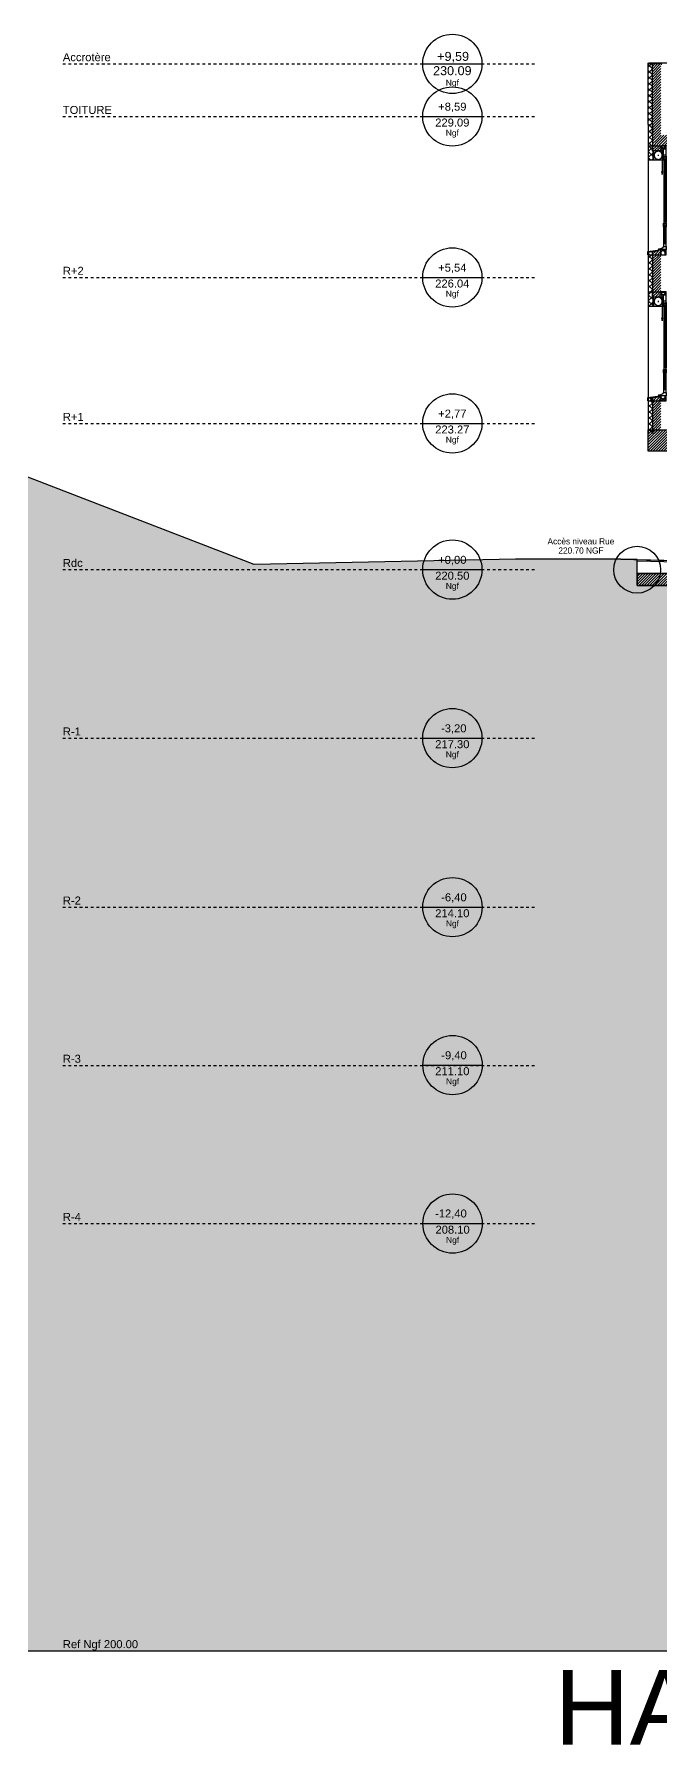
# Model space of a CAD drawing. Header units: centimetres. Extents: x -35664 to 50682, y -23001 to 23705.
# Drawn here: x 1732 to 2920, y -23001 to -19757 of the extents above; entities that cross this region are included whole.
import ezdxf

# ---------------------------------------------------------------- set-up
doc = ezdxf.new("R2010")
doc.units = ezdxf.units.CM
doc.linetypes.add('VW-01', pattern=[0.41656, 0.20828, -0.20828])
doc.linetypes.add('VW-02', pattern=[0.69435, 0.48607, -0.20828])
for name, color, linetype in [('B GÈnÈral_Hatch', 252, 'Continuous'), ('B Général', 252, 'Continuous'), ('C ANNOTATIONS-cotation', 252, 'Continuous'), ('C ANNOTATIONS-niveaux', 252, 'Continuous'), ('GÈnÈral_Hatch', 252, 'Continuous'), ('Général', 252, 'Continuous'), ('prlm-Coupe', 252, 'Continuous')]:
    doc.layers.add(name, color=color, linetype=linetype)
doc.styles.add('Arial', font='arial.ttf')
doc.styles.add('Eurostile', font='Eurosti.TTF')
pattern_1 = [(45, (-23116.8977, 10090.366), (2.4253472, -2.6458333), [])]
pattern_2 = [(45, (0, 0), (-5.65685, 5.65685), []), (135, (0, 0), (5.65685, 5.65685), [])]
pattern_3 = [(45, (0, 0), (2.42535, -2.64583), [])]

# ---------------------------------------------------------------- blocks, each defined once
blk = doc.blocks.new('B 90.F 170 (2D)')
at = {"layer": 'B GÈnÈral_Hatch', "linetype": 'Continuous'}
h = blk.add_hatch(dxfattribs=at)
h.set_pattern_fill('02_ISOLANT', color=256, style=0, pattern_type=2)
h.set_pattern_definition(pattern_2)
h.paths.add_polyline_path([(-116.7, 17), (-89.7, 17), (-89.7, 8), (-106.7, 8), (-106.7, 9), (-116.7, 9)])
for points in [[(-89.7, 9), (-89.8, 9), (-89.8, 7.6), (-106.6, 7.6), (-106.6, 9.1), (-116.7, 9.1), (-116.7, 9), (-106.7, 9), (-106.7, 7.5), (-89.7, 7.5)], [(-90.4, -15.1), (28.3, -15.1), (28.3, -15.6), (-90.4, -15.6)], [(-90.4, -17.1), (28.3, -17.1), (28.3, -16.6), (-90.4, -16.6)], [(-66.9, -8.2), (-61.9, -9.5), (-66.9, -10.8)], [(35.3, -13.4), (69.4, -13.4), (69.4, -13.9), (35.3, -13.9)], [(35.3, -15.4), (69.4, -15.4), (69.4, -14.9), (35.3, -14.9)]]:
    blk.add_hatch(color=250, dxfattribs=at).paths.add_polyline_path(points)
at = {"layer": 'B GÈnÈral_Hatch', "linetype": 'Continuous', "lineweight": 18}
h = blk.add_hatch(dxfattribs=at)
h.set_pattern_fill('50_BETON', color=256, style=0, pattern_type=2)
h.set_pattern_definition(pattern_3)
h.paths.add_polyline_path([(-116.7, -7), (-106.7, -7), (-106.7, 9), (-116.7, 9)])
at = {"layer": 'B GÈnÈral_Hatch', "linetype": 'Continuous'}
h = blk.add_hatch(dxfattribs=at)
h.set_pattern_fill('02_ISOLANT', color=256, style=0, pattern_type=2)
h.set_pattern_definition(pattern_2)
h.paths.add_polyline_path([(-116.7, -15), (-116.7, -7), (-110.7, -7), (-110.7, -15)])
at = {"layer": 'GÈnÈral_Hatch', "linetype": 'Continuous', "lineweight": 18}
h = blk.add_hatch(dxfattribs=at)
h.set_pattern_fill('50_BETON', color=256, style=0, pattern_type=2)
h.set_pattern_definition(pattern_3)
h.paths.add_polyline_path([(89.9, -7), (80.3, -7), (80.3, -3), (82.9, -1.5), (84.3, 9), (89.9, 9)])
at = {"layer": 'GÈnÈral_Hatch', "linetype": 'Continuous'}
h = blk.add_hatch(dxfattribs=at)
h.set_pattern_fill('02_ISOLANT', color=256, style=0, pattern_type=2)
h.set_pattern_definition(pattern_2)
h.paths.add_polyline_path([(89.9, 9), (84.3, 9), (85.4, 17), (89.9, 17)])
h = blk.add_hatch(dxfattribs=at)
h.set_pattern_fill('02_ISOLANT', color=256, style=0, pattern_type=2)
h.set_pattern_definition(pattern_2)
h.paths.add_polyline_path([(89.9, -15), (80.3, -15), (80.3, -7), (89.9, -7)])
at = {"layer": 'B Général', "linetype": 'Continuous'}
for p, q in [((-110.7, -7), (-110.7, -17)), ((-98.5, -9.5), (-61.9, -9.5))]:
    blk.add_line(p, q, dxfattribs=at)
at = {"layer": 'B Général', "linetype": 'VW-02', "ltscale": 25.4}
for p, q in [((-99.5, -1.8), (-97.5, -1.8)), ((-98.5, -0.8), (-98.5, -2.8))]:
    blk.add_line(p, q, dxfattribs=at)
at = {"layer": 'B Général', "linetype": 'Continuous', "flags": 128}
for points in [[(-116.7, 17), (-89.7, 17), (-89.7, 8), (-106.7, 8), (-106.7, 9), (-116.7, 9)], [(-116.7, -7), (-106.7, -7), (-106.7, 9), (-116.7, 9)]]:
    blk.add_lwpolyline(points, dxfattribs=at)
for points in [[(-89.7, 9), (-89.8, 9), (-89.8, 7.6), (-106.6, 7.6), (-106.6, 9.1), (-116.7, 9.1), (-116.7, 9), (-106.7, 9), (-106.7, 7.5), (-89.7, 7.5), (-89.7, 9)], [(79.8, -2.9), (79.1, -7), (78.6, -7), (79.4, -2.4), (81.9, -1), (84.6, 18.5), (89.9, 18.5), (88.7, 17.3), (88, 17.3), (88.7, 18), (85.1, 18), (82.4, -1.3)], [(-116.7, -15), (-116.7, -7), (-110.7, -7), (-110.7, -15)], [(-116.7, -17), (-116.7, -15), (-110.7, -15), (-110.7, -17)], [(-110.7, -11), (-110.7, -7), (-106.7, -7), (-106.7, -11)], [(-90.2, -17), (-110.7, -17), (-110.7, -11), (-90.2, -11)], [(-95.3, -12.6), (26.4, -12.6), (26.4, -19.6), (-95.3, -19.6)], [(-66.9, -8.2), (-61.9, -9.5), (-66.9, -10.8)]]:
    blk.add_lwpolyline(points, close=True, dxfattribs=at)
at = {"layer": 'B Général', "linetype": 'Continuous', "lineweight": 25, "flags": 128}
blk.add_lwpolyline([(-106.7, -10), (-106.7, 7), (-89.7, 7), (-89.7, -10)], close=True, dxfattribs=at)
at = {"layer": 'B Général', "flags": 128}
for points in [[(-98.8, -11), (-91.9, -11), (-91.9, -17), (-98.8, -17)], [(-88.4, -15.1), (-88.4, -12.6), (-95.3, -12.6), (-95.3, -19.6), (-88.4, -19.6), (-88.4, -17.1), (-90.4, -17.1), (-90.4, -15.1)], [(-90.4, -15.1), (28.3, -15.1), (28.3, -15.6), (-90.4, -15.6)], [(-90.4, -17.1), (28.3, -17.1), (28.3, -16.6), (-90.4, -16.6)], [(26.4, -15.1), (26.4, -12.6), (33.2, -12.6), (33.2, -19.6), (26.4, -19.6), (26.4, -17.1), (28.3, -17.1), (28.3, -15.1)], [(37.2, -13.4), (37.2, -12), (30.4, -12), (30.4, -17), (37.2, -17), (37.2, -15.4), (35.3, -15.4), (35.3, -13.4)], [(35.3, -13.4), (69.4, -13.4), (69.4, -13.9), (35.3, -13.9)], [(35.3, -15.4), (69.4, -15.4), (69.4, -14.9), (35.3, -14.9)], [(67.4, -13.4), (67.4, -12), (74.3, -12), (74.3, -17), (67.4, -17), (67.4, -15.4), (69.4, -15.4), (69.4, -13.4)], [(74.3, -17), (80.3, -17), (80.3, -7), (77.9, -7), (76.3, -11), (74.3, -12)]]:
    blk.add_lwpolyline(points, close=True, dxfattribs=at)
at = {"layer": 'B Général', "linetype": 'Continuous'}
blk.add_open_spline([(-105.2, -5.6), (-104.2, -7.4), (-100.6, -9.5), (-96.5, -9.5), (-92.9, -7.4), (-90.8, -3.9), (-90.8, 0.3), (-92.8, 3.9), (-96.4, 6), (-100.5, 6), (-104.1, 3.9), (-106.2, 0.4), (-106.3, -3.8), (-105.2, -5.6)], degree=2, dxfattribs=at)
at = {"layer": 'Général', "linetype": 'Continuous'}
for p, q in [((-89.7, 17), (85.4, 17)), ((37.2, -12), (67.4, -12)), ((67.4, -17), (37.2, -17)), ((87.4, -15), (80.3, -15)), ((89.9, -17), (80.3, -17))]:
    blk.add_line(p, q, dxfattribs=at)
at = {"layer": 'Général', "linetype": 'Continuous', "flags": 128}
for points in [[(89.9, -7), (80.3, -7), (80.3, -3), (82.9, -1.5), (84.3, 9), (89.9, 9)], [(89.9, 9), (84.3, 9), (85.4, 17), (89.9, 17)], [(89.9, -15), (80.3, -15), (80.3, -7), (89.9, -7)]]:
    blk.add_lwpolyline(points, dxfattribs=at)
blk = doc.blocks.new('B 90.Alti BAT A R-3')
at = {"layer": 'C ANNOTATIONS-niveaux', "linetype": 'Continuous'}
blk.add_line((-56.2, 0), (56.2, 0), dxfattribs=at)
blk.add_circle((0, 0), 56.2, dxfattribs=at)
at = {"layer": 'C ANNOTATIONS-niveaux', "attachment_point": 2, "rotation": 0, "line_spacing_factor": 0.958078, "style": 'Arial'}
for s, insert, char_height in [('-9,40', (2.7, 26.3), 15.17), ('211.10', (-0.5, -3.9), 15.17), ('Ngf', (0, -25.2), 11.38)]:
    blk.add_mtext(s, dxfattribs=dict(at, insert=insert, char_height=char_height))
blk = doc.blocks.new('B 90.Alti BAT A R-2')
at = {"layer": 'C ANNOTATIONS-niveaux', "linetype": 'Continuous'}
blk.add_line((-55.9, 0), (56.6, 0), dxfattribs=at)
blk.add_circle((0.3, 0), 56.2, dxfattribs=at)
at = {"layer": 'C ANNOTATIONS-niveaux', "attachment_point": 2, "rotation": 0, "line_spacing_factor": 0.958078, "style": 'Arial'}
for s, insert, char_height in [('-6,40', (3, 26.3), 15.17), ('214.10', (0, -3.9), 15.17), ('Ngf', (0.3, -25.2), 11.38)]:
    blk.add_mtext(s, dxfattribs=dict(at, insert=insert, char_height=char_height))
blk = doc.blocks.new('B 90.Alti BAT A R-1')
at = {"layer": 'C ANNOTATIONS-niveaux', "linetype": 'Continuous'}
blk.add_line((-55.9, -9), (56.6, -9), dxfattribs=at)
blk.add_circle((0.3, -9), 56.2, dxfattribs=at)
at = {"layer": 'C ANNOTATIONS-niveaux', "attachment_point": 2, "rotation": 0, "line_spacing_factor": 0.958078, "style": 'Arial'}
for s, insert, char_height in [('-3,20', (3, 17.2), 15.17), ('217.30', (0.3, -12.9), 15.17), ('Ngf', (0.3, -34.2), 11.38)]:
    blk.add_mtext(s, dxfattribs=dict(at, insert=insert, char_height=char_height))
blk = doc.blocks.new('B 90.Alti BAT A RDC')
at = {"layer": 'C ANNOTATIONS-niveaux', "linetype": 'Continuous'}
for p, q in [((-55.9, -9), (56.6, -9)), ((-37.2, -9), (37.8, -9))]:
    blk.add_line(p, q, dxfattribs=at)
blk.add_circle((0.3, -9), 56.2, dxfattribs=at)
at = {"layer": 'C ANNOTATIONS-niveaux', "attachment_point": 2, "rotation": 0, "line_spacing_factor": 0.958078, "style": 'Arial'}
for s, insert, char_height in [('+0,00', (0.3, 17.2), 15.17), ('220.50', (0.3, -12.9), 15.17), ('Ngf', (0.3, -34.2), 11.38)]:
    blk.add_mtext(s, dxfattribs=dict(at, insert=insert, char_height=char_height))
blk = doc.blocks.new('B 90.Alti BAT A R+1')
at = {"layer": 'C ANNOTATIONS-niveaux', "linetype": 'Continuous'}
blk.add_line((-55.9, -9), (56.6, -9), dxfattribs=at)
blk.add_circle((0.3, -9), 56.2, dxfattribs=at)
at = {"layer": 'C ANNOTATIONS-niveaux', "attachment_point": 2, "rotation": 0, "line_spacing_factor": 0.958078, "style": 'Arial'}
for s, insert, char_height in [('+2,77', (0.3, 17.2), 15.17), ('223.27', (0.3, -12.9), 15.17), ('Ngf', (0.3, -34.2), 11.38)]:
    blk.add_mtext(s, dxfattribs=dict(at, insert=insert, char_height=char_height))
blk = doc.blocks.new('B 90.Alti BAT A R+2')
at = {"layer": 'C ANNOTATIONS-niveaux', "linetype": 'Continuous'}
blk.add_line((-55.9, -9), (56.6, -9), dxfattribs=at)
blk.add_circle((0.3, -9), 56.2, dxfattribs=at)
at = {"layer": 'C ANNOTATIONS-niveaux', "attachment_point": 2, "rotation": 0, "line_spacing_factor": 0.958078, "style": 'Arial'}
for s, insert, char_height in [('+5,54', (0.3, 17.2), 15.17), ('226.04', (0.3, -12.9), 15.17), ('Ngf', (0.3, -34.2), 11.38)]:
    blk.add_mtext(s, dxfattribs=dict(at, insert=insert, char_height=char_height))
blk = doc.blocks.new('B 90.Alti BAT A TOITURE')
at = {"layer": 'C ANNOTATIONS-niveaux', "linetype": 'Continuous'}
blk.add_line((-55.9, -9), (56.6, -9), dxfattribs=at)
blk.add_circle((0.3, -9), 56.2, dxfattribs=at)
at = {"layer": 'C ANNOTATIONS-niveaux', "attachment_point": 2, "rotation": 0, "line_spacing_factor": 0.958078, "style": 'Arial'}
for s, insert, char_height in [('+8,59', (0.3, 17.2), 15.17), ('229.09', (0.3, -12.9), 15.17), ('Ngf', (0.3, -34.2), 11.38)]:
    blk.add_mtext(s, dxfattribs=dict(at, insert=insert, char_height=char_height))
blk = doc.blocks.new('B 90.Alti BAT A ACCROTERE')
at = {"layer": 'C ANNOTATIONS-niveaux', "linetype": 'Continuous'}
blk.add_line((-55.9, -9), (56.6, -9), dxfattribs=at)
blk.add_circle((0.3, -9), 56.2, dxfattribs=at)
at = {"layer": 'C ANNOTATIONS-niveaux', "attachment_point": 2, "rotation": 0, "line_spacing_factor": 0.958078, "style": 'Arial'}
for s, insert, char_height in [('+9,59', (1.8, 13.7), 17.07), ('230.09', (0.3, -13.4), 17.07), ('Ngf', (0.3, -39.1), 11.38)]:
    blk.add_mtext(s, dxfattribs=dict(at, insert=insert, char_height=char_height))
blk = doc.blocks.new('B 90.Alti BAT A R-4')
at = {"layer": 'C ANNOTATIONS-niveaux', "linetype": 'Continuous'}
blk.add_line((-56.2, 0), (56.2, 0), dxfattribs=at)
blk.add_circle((0, 0), 56.2, dxfattribs=at)
at = {"layer": 'C ANNOTATIONS-niveaux', "attachment_point": 2, "rotation": 0, "line_spacing_factor": 0.958078, "style": 'Arial'}
for s, insert, char_height in [('-12,40', (-3.2, 26.8), 15.17), ('208.10', (0, -3.9), 15.17), ('Ngf', (0, -25.2), 11.38)]:
    blk.add_mtext(s, dxfattribs=dict(at, insert=insert, char_height=char_height))
blk = doc.blocks.new('B 90.Niveaux bat A')
at = {"layer": 'B Général', "linetype": 'VW-01', "ltscale": 25.4}
for p, q in [((-465.9, 1468), (430, 1468)), ((-465.9, 1368), (430, 1368)), ((-465.9, 1063), (430, 1063)), ((-465.9, 786), (430, 786)), ((-465.9, 509), (430, 509)), ((-465.9, 189.4), (430, 189.4)), ((-465.9, -131), (430, -131)), ((-465.9, -431), (430, -431)), ((-465.9, -731), (430, -731)), ((-465.9, -1541), (465.9, -1541))]:
    blk.add_line(p, q, dxfattribs=at)
at = {"layer": 'B Général'}
for name, p in [('B 90.Alti BAT A ACCROTERE', (272, 1477)), ('B 90.Alti BAT A TOITURE', (272, 1377.2)), ('B 90.Alti BAT A R+2', (272, 1072)), ('B 90.Alti BAT A R+1', (272, 795.2)), ('B 90.Alti BAT A RDC', (272, 518)), ('B 90.Alti BAT A R-1', (272, 198.5)), ('B 90.Alti BAT A R-2', (272.3, -131)), ('B 90.Alti BAT A R-3', (272.8, -430.5)), ('B 90.Alti BAT A R-4', (272.8, -731))]:
    blk.add_blockref(name, p, dxfattribs=at)
at = {"layer": 'B Général', "attachment_point": 1, "line_spacing_factor": 0.958078, "style": 'Arial'}
for s, insert, char_height in [('Accrotère', (-465.9, 1488.2), 15.17), ('TOITURE', (-465.9, 1388.2), 15.17), ('R+2', (-465.9, 1083.2), 15.17), ('R+1', (-465.9, 806.2), 15.17), ('R-1', (-465.9, 209.7), 15.17), ('R-2', (-465.9, -110.8), 15.17), ('R-3', (-465.9, -410.8), 15.17), ('R-4', (-465.9, -710.8), 15.17), ('Ref Ngf 200.00', (-465.9, -1520.8), 15.172)]:
    blk.add_mtext(s, dxfattribs=dict(at, insert=insert, char_height=char_height))
at = {"layer": 'B Général', "insert": (-465.9, 529.2), "char_height": 15.17, "width": 118.315, "attachment_point": 1, "line_spacing_factor": 0.958078, "style": 'Arial'}
blk.add_mtext('Rdc ', dxfattribs=at)
blk = doc.blocks.new('A$C373B78D5')
at = {"layer": 'B GÈnÈral_Hatch', "linetype": 'Continuous'}
h = blk.add_hatch(dxfattribs=at)
h.set_pattern_fill('02_ISOLANT', color=256, style=0, pattern_type=2)
h.set_pattern_definition([(45, (-23116.898, 10090.366), (-5.6568543, 5.6568542), []), (135, (-23116.898, 10090.366), (5.6568542, 5.6568543), [])])
h.paths.add_polyline_path([(-20215.2, -2341), (-20215.2, -2456), (-20207.2, -2456), (-20207.2, -2341)])
at = {"layer": 'B GÈnÈral_Hatch', "linetype": 'Continuous', "lineweight": 18}
h = blk.add_hatch(dxfattribs=at)
h.set_pattern_fill('50_BETON', color=256, style=0, pattern_type=2)
h.set_pattern_definition(pattern_1)
h.paths.add_polyline_path([(-20207.2, -2341), (-20207.2, -2476), (-20191.2, -2476), (-20191.2, -2341)])
at = {"layer": 'B GÈnÈral_Hatch', "linetype": 'Continuous'}
h = blk.add_hatch(dxfattribs=at)
h.set_pattern_fill('02_ISOLANT', color=256, angle=-90, style=0, pattern_type=2)
h.set_pattern_definition([(315, (-23116.898, 10090.366), (5.6568542, 5.6568542), []), (45, (-23116.898, 10090.366), (5.6568542, -5.6568542), [])])
h.paths.add_polyline_path([(-20207.2, -2456), (-20215.2, -2456), (-20215.2, -2496), (-20207.2, -2496)])
at = {"layer": 'B GÈnÈral_Hatch', "linetype": 'Continuous', "lineweight": 18}
h = blk.add_hatch(dxfattribs=at)
h.set_pattern_fill('50_BETON', color=256, style=0, pattern_type=2)
h.set_pattern_definition(pattern_1)
h.paths.add_polyline_path([(-19478, -2496), (-19462, -2476), (-20207.2, -2476), (-20191.2, -2496)])
h = blk.add_hatch(dxfattribs=at)
h.set_pattern_fill('50_BETON', color=256, style=0, pattern_type=2)
h.set_pattern_definition(pattern_1)
h.paths.add_polyline_path([(-20207.2, -2496), (-20191.2, -2496), (-20207.2, -2476)])
at = {"layer": 'B GÈnÈral_Hatch', "linetype": 'Continuous'}
h = blk.add_hatch(dxfattribs=at)
h.set_pattern_fill('02_ISOLANT', color=256, angle=-90, style=0, pattern_type=2)
h.set_pattern_definition([(315, (-23116.898, 10090.366), (5.6568542, 5.6568542), []), (45, (-23116.898, 10090.366), (5.6568542, -5.6568542), [])])
h.paths.add_polyline_path([(-20207.2, -2702.7), (-20215.2, -2702.7), (-20215.2, -2773), (-20207.2, -2773)])
at = {"layer": 'B GÈnÈral_Hatch', "linetype": 'Continuous', "lineweight": 18}
h = blk.add_hatch(dxfattribs=at)
h.set_pattern_fill('50_BETON', color=256, style=0, pattern_type=2)
h.set_pattern_definition(pattern_1)
h.paths.add_polyline_path([(-20191.2, -2702.7), (-20207.2, -2702.7), (-20207.2, -2773), (-20191.2, -2773)])
at = {"layer": 'B GÈnÈral_Hatch', "linetype": 'Continuous'}
h = blk.add_hatch(dxfattribs=at)
h.set_pattern_fill('02_ISOLANT', color=256, angle=-90, style=0, pattern_type=2)
h.set_pattern_definition([(315, (-23116.898, 10090.366), (5.6568542, 5.6568542), []), (45, (-23116.898, 10090.366), (5.6568542, -5.6568542), [])])
h.paths.add_polyline_path([(-20207.2, -2979.7), (-20215.2, -2979.7), (-20215.2, -3041.5), (-20207.2, -3041.5)])
at = {"layer": 'B GÈnÈral_Hatch', "linetype": 'Continuous', "lineweight": 18}
h = blk.add_hatch(dxfattribs=at)
h.set_pattern_fill('50_BETON', color=256, style=0, pattern_type=2)
h.set_pattern_definition(pattern_1)
h.paths.add_polyline_path([(-20191.2, -2979.7), (-20207.2, -2979.7), (-20207.2, -3041.5), (-20191.2, -3041.5)])
at = {"layer": 'B GÈnÈral_Hatch', "linetype": 'Continuous'}
h = blk.add_hatch(dxfattribs=at)
h.set_pattern_fill('H_VEGETAL 3', color=256, style=0, pattern_type=2)
h.set_pattern_definition([(45, (-23116.898, 10090.366), (23.212778, -1.975556), [44.003255, -6.28618]), (45, (-23120.478, 10083.575), (-3.5471, -28.555677), [18.85854, -31.430896]), (45, (-23113.755, 10087.223), (2.536633, -22.539133), [40.34917, -45.50013]), (45, (-23115.293, 10082.587), (26.400366, 1.257412), [38.97431, -11.31512]), (45, (-23110.612, 10084.08), (12.572359, -12.572359), [11.783446, -2.945862]), (45, (-23109.04, 10082.508), (12.572359, -12.572359), [9.864344, -16.094456]), (45, (-23107.468, 10080.937), (12.572359, -12.572359), []), (45, (-23116.712, 10068.635), (12.572359, -12.572359), [66.77512, -54.63419]), (135, (-23110.477, 10087.156), (24.694444, 4.198056), [44.003455, -6.28621]), (135, (-23105.044, 10078.266), (-29.633333, 0.987778), [18.858624, -31.43104]), (135, (-23116.157, 10085.674), (-6.6675, -21.73111), [40.34934, -45.50032]), (135, (-23110.971, 10076.29), (24.94139, 3.704167), [38.97449, -11.315174]), (135, (-23108.502, 10070.364), (16.792222, 11.853333), [11.78373, -2.945933]), (135, (-23113.194, 10072.092), (-15.804444, -12.84111), [9.864344, -16.094456]), (135, (-23115.17, 10070.857), (18.026944, 10.61861), []), (135, (-23112.453, 10064.19), (14.322778, 14.569722), [66.77531, -54.63435])])
h.paths.add_polyline_path([(-19876.9, -4260), (-19876.9, -3330), (-20236.4, -3330), (-20236.4, -3280.6), (-20267.3, -3279.8), (-20466.9, -3279.8), (-20962.6, -3290), (-21666.9, -3018), (-21966.9, -3016), (-22059.3, -3016), (-22059.3, -3011), (-23308.5, -3011), (-23308.5, -5349.8), (-18113.9, -5349.8), (-18113.9, -4260)])
at = {"layer": 'B GÈnÈral_Hatch', "linetype": 'Continuous', "lineweight": 18}
h = blk.add_hatch(dxfattribs=at)
h.set_pattern_fill('50_BETON', color=256, style=0, pattern_type=2)
h.set_pattern_definition(pattern_1)
h.paths.add_polyline_path([(-20215.2, -3035), (-20160.7, -3035), (-20160.7, -3075), (-20215.2, -3075)])
h = blk.add_hatch(dxfattribs=at)
h.set_pattern_fill('50_BETON', color=256, style=0, pattern_type=2)
h.set_pattern_definition(pattern_1)
h.paths.add_polyline_path([(-20236.4, -3330), (-17915.9, -3330), (-17931.9, -3307), (-20236.4, -3307)])
at = {"layer": 'B GÈnÈral_Hatch'}
blk.add_lwpolyline([(-19478, -3302.8), (-20236.1, -3283.7), (-20236.1, -3280.7), (-19478, -3299.8), (-19293.9, -3299.8), (-19293.9, -3302.8), (-19478, -3302.8)], close=True, dxfattribs=at)
at = {"layer": 'B Général', "linetype": 'Continuous'}
for p, q in [((-20215.2, -2456), (-20215.2, -2341)), ((-20191.2, -2341), (-20215.2, -2341)), ((-20215.2, -2456), (-20215.2, -2341)), ((-19453, -2339.5), (-20215.1, -2339.5)), ((-20207.2, -2456), (-20207.2, -2341)), ((-20207.2, -2456), (-20207.2, -2341)), ((-20215.2, -2456), (-20215.2, -2496)), ((-20215.2, -2456), (-20215.2, -2496)), ((-20207.2, -2476), (-20207.2, -2456)), ((-20207.2, -2456), (-20207.2, -2476)), ((-20215.2, -2496), (-20181.2, -2496)), ((-20207.2, -2476), (-20207.2, -2496)), ((-20207.2, -2476), (-20207.2, -2496)), ((-20215.2, -2702.7), (-20215.2, -2773)), ((-20215.2, -2702.7), (-20215.2, -2773)), ((-20215.2, -2702.7), (-20181.2, -2702.7)), ((-20207.2, -2702.7), (-20207.2, -2773)), ((-20207.2, -2702.7), (-20207.2, -2773)), ((-20215.2, -2773), (-20181.2, -2773)), ((-20215.2, -2979.7), (-20215.2, -3041.5)), ((-20215.2, -2979.7), (-20215.2, -3041.5)), ((-20215.2, -2979.7), (-20181.2, -2979.7)), ((-20207.2, -2979.7), (-20207.2, -3041.5)), ((-20207.2, -2979.7), (-20207.2, -3041.5)), ((-20236.4, -3307), (-20236.4, -3330)), ((-17941.9, -3307), (-20236.4, -3307)), ((-17915.9, -3330), (-20236.4, -3330))]:
    blk.add_line(p, q, dxfattribs=at)
at = {"layer": 'B Général', "linetype": 'Continuous', "lineweight": 25}
blk.add_line((-20267.3, -3279.8), (-20466.9, -3279.8), dxfattribs=at)
at = {"layer": 'B Général', "linetype": 'Continuous', "lineweight": 35}
for p, q in [((-17941.9, -3307), (-20236.4, -3307)), ((-17915.9, -3330), (-20236.4, -3330))]:
    blk.add_line(p, q, dxfattribs=at)
at = {"layer": 'B Général', "linetype": 'Continuous', "lineweight": 18, "flags": 128}
blk.add_lwpolyline([(-20216.2, -2342.5), (-20216.2, -2339.5), (-20190.2, -2340.5), (-20190.2, -2342.5)], dxfattribs=at)
at = {"layer": 'B Général', "linetype": 'Continuous', "flags": 128}
for points in [[(-19876.9, -4260), (-19876.9, -3330), (-20236.4, -3330), (-20236.4, -3280.6), (-20267.3, -3279.8), (-20466.9, -3279.8), (-20962.6, -3290), (-21666.9, -3018), (-21966.9, -3016), (-22059.3, -3016), (-22059.3, -3011), (-23308.5, -3011), (-23308.5, -5349.8), (-18113.9, -5349.8), (-18113.9, -4260)], [(-20215.2, -3035), (-20160.7, -3035), (-20160.7, -3075), (-20215.2, -3075)], [(-19478, -3302.8), (-20236.1, -3283.7), (-20236.1, -3280.7), (-19478, -3299.8), (-19293.9, -3299.8), (-19293.9, -3302.8), (-19478, -3302.8)]]:
    blk.add_lwpolyline(points, close=True, dxfattribs=at)
at = {"layer": 'B Général', "linetype": 'Continuous'}
blk.add_circle((-20236.4, -3300), 44.4, dxfattribs=at)
at = {"layer": 'C ANNOTATIONS-cotation', "linetype": 'Continuous', "lineweight": 25}
blk.add_line((-20267.3, -3279.8), (-19497.8, -3299.8), dxfattribs=at)
at = {"layer": 'B Général', "xscale": -1, "rotation": 90.00000000333516}
for p in [(-20198.2, -2612.7), (-20198.2, -2889.7)]:
    blk.add_blockref('B 90.F 170 (2D)', p, dxfattribs=at)
at = {"layer": 'C ANNOTATIONS-cotation'}
blk.add_blockref('B 90.Niveaux bat A', (-20859, -3808.8), dxfattribs=at)
at = {"layer": 'B Général', "attachment_point": 2}
for s, insert, char_height, line_spacing_factor, style in [('Accès niveau Rue\\P220.70 NGF', (-20342.9, -3240.2), 11.748, 0.895453, 'Eurostile'), ('HALL', (-20146, -5386.4), 141.61, 0.952975, 'Arial')]:
    blk.add_mtext(s, dxfattribs=dict(at, insert=insert, char_height=char_height, line_spacing_factor=line_spacing_factor, style=style))

msp = doc.modelspace()

# ---------------------------------------------------------------- block references
at = {"layer": 'prlm-Coupe'}
msp.add_blockref('A$C373B78D5', (23111.623, -17472.851), dxfattribs=at)

doc.saveas('drawing.dxf')
